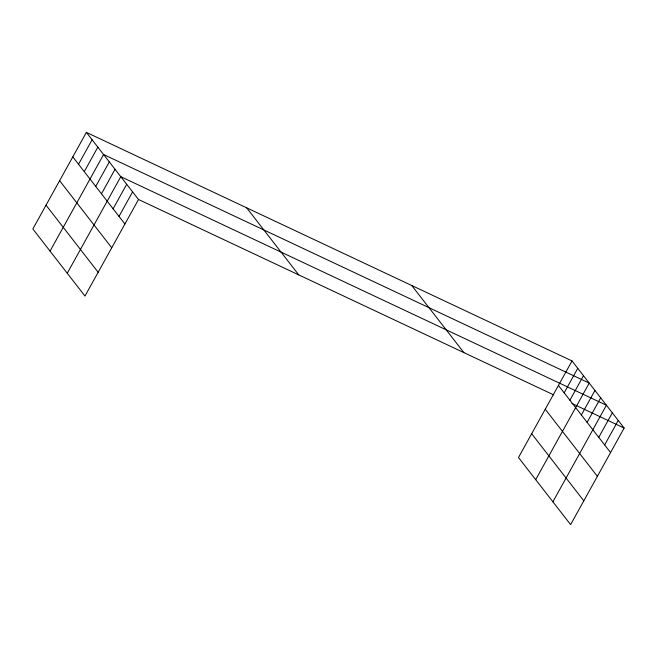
<?xml version="1.0" encoding="UTF-8"?>
<svg xmlns="http://www.w3.org/2000/svg" width="657" height="657" viewBox="0 0 657 657"><rect width="100%" height="100%" fill="white"/><g stroke="black" fill="none" stroke-linecap="round" stroke-linejoin="round"><path stroke-width="0.99" d="M86.379 132.386L32.85 228.956L84.975 296.061L138.512 199.49L86.379 132.386L572.025 360.939L624.15 428.044L570.621 524.615L518.488 457.51L572.025 360.939M78.528 164.275L92.111 139.769M84.26 171.658L97.852 147.152M50.055 251.097L103.584 154.526L589.222 383.088L535.693 479.659M95.733 186.416L109.317 161.909M101.465 193.799L115.049 169.292M67.252 273.246L120.781 176.676L606.427 405.229L552.898 501.8M113.111 208.786L126.694 184.28M119.016 216.391L132.599 191.885M564.174 392.829L577.758 368.322M569.906 400.212L583.49 375.705M581.371 414.978L594.955 390.463M587.103 422.352L600.695 397.846M598.749 437.34L612.332 412.834M604.654 444.945L618.245 420.439M138.512 199.49L553.637 394.857M571.951 403.472L624.15 428.044M558.434 385.445L610.567 452.55M545.253 409.229L597.385 476.333M531.677 433.735L583.802 500.831M411.758 285.516L463.891 352.62M246.646 207.809L298.771 274.913M72.796 156.892L124.92 223.996M59.615 180.675L111.739 247.779M46.031 205.173L98.156 272.277"/></g></svg>
